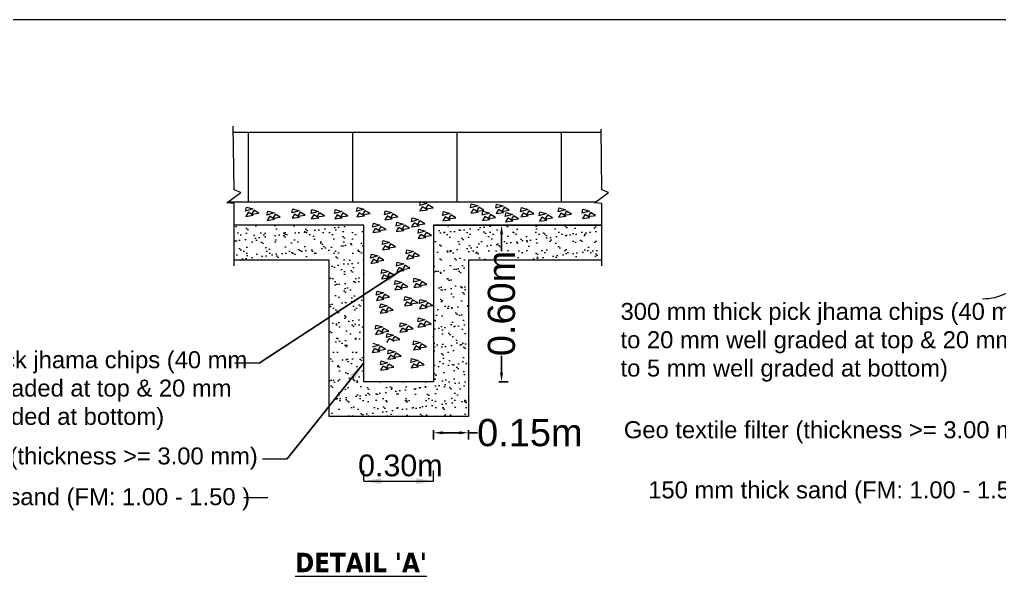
# Model space of a CAD drawing. Header units: inches. Extents: x 15 to 141071, y -30183 to 14738.
# Drawn here: x 69911.9 to 69966, y -8728.7 to -8696.9 of the extents above; entities that cross this region are included whole.
import ezdxf

# ---------------------------------------------------------------- set-up
doc = ezdxf.new("R2010")
doc.units = ezdxf.units.IN
doc.header["$MEASUREMENT"] = 0
doc.header["$PDMODE"] = 3
doc.layers.add('LINE', color=7, linetype='Continuous')
doc.layers.add('Long Section Labels', color=7, linetype='Continuous', lineweight=9)
doc.styles.add('dim', font='isocp.shx')
doc.styles.get("Standard").update_dxf_attribs({"font": 'arial.ttf'})
doc.dimstyles.get("Standard").update_dxf_attribs({"dimtxt": 0.18, "dimasz": 0.18, "dimexe": 0.18, "dimexo": 0.0625, "dimgap": 0.09, "dimtad": 0, "dimtih": 1, "dimtoh": 1, "dimdec": 4, "dimzin": 0, "dimdsep": 46, "dimtxsty": 'Standard', "dimcen": 0.09, "dimadec": 0, "dimazin": 0, "dimtfac": 1, "dimtdec": 4, "dimtofl": 0, "dimtmove": 0, "dimatfit": 3, "dimfxl": 1, "dimtolj": 1, "dimtzin": 0, "dimarcsym": 0})
doc.dimstyles.new('STANDARD$0', dxfattribs={"dimscale": 0, "dimtxt": 8, "dimasz": 8, "dimexe": 4, "dimexo": 0, "dimgap": 2, "dimtad": 1, "dimdec": 0, "dimzin": 0, "dimdsep": 46, "dimtxsty": 'dim', "dimblk": 'DOTSMALL', "dimcen": 1, "dimclrd": 6, "dimclre": 6, "dimclrt": 256, "dimadec": 0, "dimazin": 0, "dimtfac": 1, "dimtdec": 0, "dimtix": 1, "dimtofl": 0, "dimtmove": 1, "dimatfit": 3, "dimldrblk": 'DOTSMALL', "dimfxl": 6, "dimtolj": 1, "dimtzin": 0, "dimarcsym": 0})

# ---------------------------------------------------------------- blocks, each defined once
blk = doc.blocks.new('*D195')
at = {"layer": 'Defpoints', "color": 0, "linetype": 'ByBlock', "ltscale": 0.5, "transparency": 16777216}
for p in [(69934.775, -8716.943), (69936.698, -8718.039), (69934.775, -8719.765)]:
    blk.add_point(p, dxfattribs=at)
at = {"layer": 'LINE', "color": 0, "lineweight": -2, "ltscale": 0.5, "transparency": 16777216}
for p, q in [((69934.775, -8719.615), (69934.775, -8720.129)), ((69935.275, -8719.765), (69936.198, -8719.765)), ((69936.698, -8719.615), (69936.698, -8720.129)), ((69936.698, -8719.765), (69937.198, -8719.765))]:
    blk.add_line(p, q, dxfattribs=at)
at = {"layer": 'LINE', "color": 0, "linetype": 'ByBlock', "ltscale": 0.5, "transparency": 16777216}
for points in [[(69935.275, -8719.682), (69935.275, -8719.848), (69934.775, -8719.765)], [(69936.198, -8719.682), (69936.198, -8719.848), (69936.698, -8719.765)]]:
    blk.add_solid(points, dxfattribs=at)
at = {"layer": 'LINE', "color": 0, "linetype": 'ByBlock', "lineweight": 20, "ltscale": 0.5, "transparency": 16777216, "insert": (69940.089, -8719.765), "char_height": 1, "attachment_point": 5}
blk.add_mtext('\\A1;{\\H1.5x;0.15m}', dxfattribs=at)
blk = doc.blocks.new('*D196')
at = {"layer": 'Defpoints', "color": 0, "linetype": 'ByBlock', "ltscale": 0.5, "transparency": 16777216}
for p in [(69937.535, -8708.303), (69934.775, -8716.943), (69938.528, -8716.943)]:
    blk.add_point(p, dxfattribs=at)
at = {"layer": 'LINE', "color": 0, "lineweight": -2, "ltscale": 0.5, "transparency": 16777216}
for p, q in [((69938.378, -8708.303), (69938.892, -8708.303)), ((69938.528, -8708.803), (69938.528, -8709.732)), ((69938.528, -8716.443), (69938.528, -8715.514)), ((69938.378, -8716.943), (69938.892, -8716.943))]:
    blk.add_line(p, q, dxfattribs=at)
at = {"layer": 'LINE', "color": 0, "linetype": 'ByBlock', "ltscale": 0.5, "transparency": 16777216}
for points in [[(69938.444, -8708.803), (69938.611, -8708.803), (69938.528, -8708.303)], [(69938.444, -8716.443), (69938.611, -8716.443), (69938.528, -8716.943)]]:
    blk.add_solid(points, dxfattribs=at)
at = {"layer": 'LINE', "color": 0, "linetype": 'ByBlock', "lineweight": 20, "ltscale": 0.5, "transparency": 16777216, "insert": (69938.528, -8712.623), "char_height": 1, "attachment_point": 5, "rotation": 90}
blk.add_mtext('\\A1;{\\H1.5x;0.60m}', dxfattribs=at)

msp = doc.modelspace()

# ---------------------------------------------------------------- hatches: boundary and pattern name
at = {"linetype": 'Continuous', "lineweight": 20, "ltscale": 0.5}
h = msp.add_hatch(dxfattribs=at)
h.set_pattern_fill('AR-SAND', color=0, scale=0.016, style=0)
h.set_pattern_definition([(37.5, (67612.62504, -7873.8699), (-0.0256005, 0.78306118), [0, -0.617728, 0, -0.69088, 0, -0.6604]), (7.5, (67612.625, -7873.8699), (0.71923725, 1.14692016), [0, -0.333248, 0, -0.556768, 0, -0.21336]), (327.5, (67612.1252, -7873.8699), (1.2655878, 0.0022995), [0, -0.2032, 0, -0.73152, 0, -0.95504]), (317.5, (67612.1252, -7873.8699), (1.22169032, 0.3566869), [0, -0.1016, 0, -0.479552, 0, -0.54864])])
h.paths.add_polyline_path([(69929.014519, -8718.862802), (69936.694519, -8718.862802), (69936.694519, -8710.222802), (69944.062283, -8710.222802), (69944.063076, -8708.302802), (69934.774519, -8708.302802), (69934.774519, -8716.942802), (69930.934519, -8716.942802), (69930.934519, -8708.302802), (69923.76189, -8708.302802), (69923.761097, -8710.222802), (69929.014519, -8710.222802)])

# ---------------------------------------------------------------- linework, layer by layer
at = {"color": 0, "linetype": 'Continuous', "lineweight": 20, "ltscale": 0.5}
for p, q in [((69944.020094, -8703.182802), (69923.718908, -8703.182802)), ((69924.552081, -8707.022802), (69924.552081, -8703.182802)), ((69930.312081, -8707.022802), (69930.312081, -8703.182802)), ((69936.072081, -8707.022802), (69936.072081, -8703.182802)), ((69941.832081, -8707.022802), (69941.832081, -8703.182802)), ((69943.713082, -8707.022802), (69923.411897, -8707.022802)), ((69934.010873, -8707.218103), (69934.055534, -8706.997053)), ((69934.412192, -8707.099235), (69934.010873, -8707.218103)), ((69934.055534, -8706.997053), (69934.412192, -8707.099235)), ((69924.401453, -8707.521183), (69924.446114, -8707.300133)), ((69924.802771, -8707.402315), (69924.401453, -8707.521183)), ((69924.544894, -8707.597149), (69924.415672, -8707.813428)), ((69924.446114, -8707.300133), (69924.802771, -8707.402315)), ((69924.826744, -8707.754471), (69924.549772, -8707.588985)), ((69924.857264, -8707.482197), (69924.728042, -8707.698476)), ((69924.728042, -8707.698476), (69925.139114, -8707.639519)), ((69925.139114, -8707.639519), (69924.862142, -8707.474033)), ((69925.579069, -8707.740593), (69925.623729, -8707.519543)), ((69925.980387, -8707.621725), (69925.579069, -8707.740593)), ((69925.623729, -8707.519543), (69925.980387, -8707.621725)), ((69926.956277, -8707.620913), (69927.000937, -8707.399863)), ((69927.357595, -8707.502045), (69926.956277, -8707.620913)), ((69927.000937, -8707.399863), (69927.357595, -8707.502045)), ((69927.412088, -8707.581927), (69927.282865, -8707.798206)), ((69927.693938, -8707.739249), (69927.416966, -8707.573763)), ((69928.014137, -8707.660803), (69928.058797, -8707.439753)), ((69928.415455, -8707.541935), (69928.014137, -8707.660803)), ((69928.058797, -8707.439753), (69928.415455, -8707.541935)), ((69928.469948, -8707.621818), (69928.340726, -8707.838096)), ((69928.751798, -8707.779139), (69928.474826, -8707.613654)), ((69929.311508, -8707.660803), (69929.356168, -8707.439753)), ((69929.712826, -8707.541935), (69929.311508, -8707.660803)), ((69929.356168, -8707.439753), (69929.712826, -8707.541935)), ((69929.767319, -8707.621818), (69929.638097, -8707.838096)), ((69930.049169, -8707.779139), (69929.772197, -8707.613654)), ((69930.529042, -8707.541133), (69930.573703, -8707.320082)), ((69930.93036, -8707.422264), (69930.529042, -8707.541133)), ((69930.672483, -8707.617099), (69930.543261, -8707.833378)), ((69930.573703, -8707.320082), (69930.93036, -8707.422264)), ((69930.954333, -8707.774421), (69930.677361, -8707.608935)), ((69930.984853, -8707.502147), (69930.855631, -8707.718425)), ((69931.266703, -8707.659469), (69930.989731, -8707.493983)), ((69932.067676, -8707.71901), (69932.112337, -8707.497959)), ((69932.468994, -8707.600141), (69932.067676, -8707.71901)), ((69932.112337, -8707.497959), (69932.468994, -8707.600141)), ((69934.154315, -8707.294069), (69934.025092, -8707.510348)), ((69934.025092, -8707.510348), (69934.436165, -8707.451391)), ((69934.436165, -8707.451391), (69934.159192, -8707.285905)), ((69934.466684, -8707.179117), (69934.337462, -8707.395396)), ((69934.337462, -8707.395396), (69934.748535, -8707.336439)), ((69934.748535, -8707.336439), (69934.471562, -8707.170953)), ((69935.271351, -8707.769192), (69935.316012, -8707.548141)), ((69935.672669, -8707.650323), (69935.271351, -8707.769192)), ((69935.316012, -8707.548141), (69935.672669, -8707.650323)), ((69936.812946, -8707.34657), (69936.857607, -8707.125519)), ((69937.214265, -8707.227702), (69936.812946, -8707.34657)), ((69936.956388, -8707.422536), (69936.827165, -8707.638815)), ((69936.827165, -8707.638815), (69937.238238, -8707.579858)), ((69936.857607, -8707.125519), (69937.214265, -8707.227702)), ((69937.238238, -8707.579858), (69936.961265, -8707.414372)), ((69937.268758, -8707.307584), (69937.139535, -8707.523863)), ((69937.139535, -8707.523863), (69937.550608, -8707.464906)), ((69937.550608, -8707.464906), (69937.273635, -8707.29942)), ((69937.455254, -8707.747738), (69937.499914, -8707.526688)), ((69937.856572, -8707.62887), (69937.455254, -8707.747738)), ((69937.499914, -8707.526688), (69937.856572, -8707.62887)), ((69938.212243, -8707.358025), (69938.256904, -8707.136974)), ((69938.613562, -8707.239156), (69938.212243, -8707.358025)), ((69938.355684, -8707.433991), (69938.226462, -8707.650269)), ((69938.226462, -8707.650269), (69938.637534, -8707.591313)), ((69938.256904, -8707.136974), (69938.613562, -8707.239156)), ((69938.637534, -8707.591313), (69938.360562, -8707.425827)), ((69938.668054, -8707.319039), (69938.538832, -8707.535317)), ((69938.538832, -8707.535317), (69938.949904, -8707.476361)), ((69938.949904, -8707.476361), (69938.672932, -8707.310875)), ((69938.728365, -8707.827968), (69938.773025, -8707.606918)), ((69938.773025, -8707.606918), (69939.129683, -8707.7091)), ((69939.577133, -8707.552886), (69939.621794, -8707.331836)), ((69939.978452, -8707.434018), (69939.577133, -8707.552886)), ((69939.720574, -8707.628852), (69939.591352, -8707.845131)), ((69939.621794, -8707.331836), (69939.978452, -8707.434018)), ((69940.002424, -8707.786174), (69939.725452, -8707.620688)), ((69940.032944, -8707.5139), (69939.903722, -8707.730179)), ((69940.314794, -8707.671222), (69940.037822, -8707.505736)), ((69940.597914, -8707.782121), (69940.642575, -8707.561071)), ((69940.642575, -8707.561071), (69940.999233, -8707.663253)), ((69941.653123, -8707.564341), (69941.697784, -8707.34329)), ((69942.054442, -8707.445472), (69941.653123, -8707.564341)), ((69941.796564, -8707.640307), (69941.667342, -8707.856586)), ((69941.697784, -8707.34329), (69942.054442, -8707.445472)), ((69942.078414, -8707.797629), (69941.801442, -8707.632143)), ((69942.108934, -8707.525355), (69941.979712, -8707.741633)), ((69942.390784, -8707.682677), (69942.113812, -8707.517191)), ((69942.972124, -8707.64458), (69943.016784, -8707.42353)), ((69943.373442, -8707.525712), (69942.972124, -8707.64458)), ((69943.016784, -8707.42353), (69943.373442, -8707.525712)), ((69943.427935, -8707.605594), (69943.298712, -8707.821873)), ((69924.415672, -8707.813428), (69924.826744, -8707.754471)), ((69925.72251, -8707.816559), (69925.593287, -8708.032838)), ((69925.593287, -8708.032838), (69926.00436, -8707.973881)), ((69926.00436, -8707.973881), (69925.727388, -8707.808395)), ((69926.03488, -8707.701607), (69925.905657, -8707.917886)), ((69925.905657, -8707.917886), (69926.31673, -8707.858929)), ((69926.31673, -8707.858929), (69926.039758, -8707.693443)), ((69927.099718, -8707.69688), (69926.970495, -8707.913158)), ((69926.970495, -8707.913158), (69927.381568, -8707.854201)), ((69927.381568, -8707.854201), (69927.104596, -8707.688715)), ((69927.282865, -8707.798206), (69927.693938, -8707.739249)), ((69928.157578, -8707.73677), (69928.028356, -8707.953048)), ((69928.028356, -8707.953048), (69928.439428, -8707.894091)), ((69928.439428, -8707.894091), (69928.162456, -8707.728606)), ((69928.340726, -8707.838096), (69928.751798, -8707.779139)), ((69929.454949, -8707.73677), (69929.325727, -8707.953048)), ((69929.325727, -8707.953048), (69929.736799, -8707.894091)), ((69929.736799, -8707.894091), (69929.459827, -8707.728606)), ((69929.638097, -8707.838096), (69930.049169, -8707.779139)), ((69930.543261, -8707.833378), (69930.954333, -8707.774421)), ((69930.855631, -8707.718425), (69931.266703, -8707.659469)), ((69931.412579, -8708.41348), (69931.45724, -8708.192429)), ((69931.45724, -8708.192429), (69931.813898, -8708.294612)), ((69932.211117, -8707.794976), (69932.081895, -8708.011254)), ((69932.081895, -8708.011254), (69932.492967, -8707.952298)), ((69932.492967, -8707.952298), (69932.215995, -8707.786812)), ((69932.523487, -8707.680024), (69932.394265, -8707.896302)), ((69932.394265, -8707.896302), (69932.805337, -8707.837346)), ((69932.805337, -8707.837346), (69932.528365, -8707.67186)), ((69932.702504, -8708.353418), (69932.747165, -8708.132368)), ((69932.747165, -8708.132368), (69933.103823, -8708.23455)), ((69933.547979, -8708.10681), (69933.592639, -8707.88576)), ((69933.949297, -8707.987942), (69933.547979, -8708.10681)), ((69933.69142, -8708.182776), (69933.562198, -8708.399055)), ((69933.592639, -8707.88576), (69933.949297, -8707.987942)), ((69933.97327, -8708.340098), (69933.696298, -8708.174612)), ((69934.00379, -8708.067824), (69933.874568, -8708.284103)), ((69934.28564, -8708.225146), (69934.008668, -8708.05966)), ((69935.414792, -8707.845158), (69935.28557, -8708.061437)), ((69935.28557, -8708.061437), (69935.696642, -8708.00248)), ((69935.696642, -8708.00248), (69935.41967, -8707.836994)), ((69935.727162, -8707.730206), (69935.59794, -8707.946484)), ((69935.59794, -8707.946484), (69936.009012, -8707.887528)), ((69936.009012, -8707.887528), (69935.73204, -8707.722042)), ((69937.598695, -8707.823705), (69937.469473, -8708.039983)), ((69937.469473, -8708.039983), (69937.880545, -8707.981026)), ((69937.880545, -8707.981026), (69937.603573, -8707.815541)), ((69937.911065, -8707.708752), (69937.781843, -8707.925031)), ((69937.781843, -8707.925031), (69938.192915, -8707.866074)), ((69938.192915, -8707.866074), (69937.915943, -8707.700588)), ((69939.129683, -8707.7091), (69938.728365, -8707.827968)), ((69938.871806, -8707.903934), (69938.742584, -8708.120213)), ((69938.742584, -8708.120213), (69939.153656, -8708.061256)), ((69939.153656, -8708.061256), (69938.876684, -8707.89577)), ((69939.184176, -8707.788982), (69939.054953, -8708.005261)), ((69939.054953, -8708.005261), (69939.466026, -8707.946304)), ((69939.466026, -8707.946304), (69939.189054, -8707.780818)), ((69939.591352, -8707.845131), (69940.002424, -8707.786174)), ((69939.903722, -8707.730179), (69940.314794, -8707.671222)), ((69940.999233, -8707.663253), (69940.597914, -8707.782121)), ((69940.741355, -8707.858087), (69940.612133, -8708.074366)), ((69940.612133, -8708.074366), (69941.023206, -8708.015409)), ((69941.023206, -8708.015409), (69940.746233, -8707.849923)), ((69941.053725, -8707.743135), (69940.924503, -8707.959414)), ((69940.924503, -8707.959414), (69941.335576, -8707.900457)), ((69941.335576, -8707.900457), (69941.058603, -8707.734971)), ((69941.667342, -8707.856586), (69942.078414, -8707.797629)), ((69941.979712, -8707.741633), (69942.390784, -8707.682677)), ((69943.115565, -8707.720546), (69942.986342, -8707.936825)), ((69942.986342, -8707.936825), (69943.397415, -8707.877868)), ((69943.397415, -8707.877868), (69943.120443, -8707.712382)), ((69943.298712, -8707.821873), (69943.709785, -8707.762916)), ((69930.934519, -8708.302802), (69923.76189, -8708.302802)), ((69930.934519, -8716.942802), (69930.934519, -8708.302802)), ((69931.813898, -8708.294612), (69931.412579, -8708.41348)), ((69931.55602, -8708.489446), (69931.426798, -8708.705725)), ((69931.426798, -8708.705725), (69931.83787, -8708.646768)), ((69931.83787, -8708.646768), (69931.560898, -8708.481282)), ((69931.86839, -8708.374494), (69931.739168, -8708.590773)), ((69931.739168, -8708.590773), (69932.15024, -8708.531816)), ((69932.15024, -8708.531816), (69931.873268, -8708.36633)), ((69933.103823, -8708.23455), (69932.702504, -8708.353418)), ((69932.845945, -8708.429385), (69932.716723, -8708.645663)), ((69932.716723, -8708.645663), (69933.127795, -8708.586706)), ((69933.127795, -8708.586706), (69932.850823, -8708.421221)), ((69933.158315, -8708.314433), (69933.029093, -8708.530711)), ((69933.029093, -8708.530711), (69933.440165, -8708.471754)), ((69933.440165, -8708.471754), (69933.163193, -8708.306269)), ((69933.562198, -8708.399055), (69933.97327, -8708.340098)), ((69933.874568, -8708.284103), (69934.28564, -8708.225146)), ((69933.917766, -8708.744132), (69933.962427, -8708.523082)), ((69934.319085, -8708.625264), (69933.917766, -8708.744132)), ((69933.962427, -8708.523082), (69934.319085, -8708.625264)), ((69934.373578, -8708.705146), (69934.244355, -8708.921425)), ((69934.655428, -8708.862468), (69934.378455, -8708.696982)), ((69934.774519, -8708.302802), (69934.774519, -8716.942802)), ((69934.774519, -8708.302802), (69944.063076, -8708.302802)), ((69944.063076, -8708.302802), (69934.774519, -8708.302802)), ((69931.940708, -8709.368475), (69931.985368, -8709.147424)), ((69932.342026, -8709.249606), (69931.940708, -8709.368475)), ((69931.985368, -8709.147424), (69932.342026, -8709.249606)), ((69934.061208, -8708.820098), (69933.931985, -8709.036377)), ((69933.931985, -8709.036377), (69934.343058, -8708.97742)), ((69934.343058, -8708.97742), (69934.066085, -8708.811934)), ((69934.244355, -8708.921425), (69934.655428, -8708.862468)), ((69932.084149, -8709.444441), (69931.954927, -8709.660719)), ((69931.954927, -8709.660719), (69932.365999, -8709.601763)), ((69932.365999, -8709.601763), (69932.089027, -8709.436277)), ((69932.396519, -8709.329489), (69932.267296, -8709.545767)), ((69932.267296, -8709.545767), (69932.678369, -8709.486811)), ((69932.678369, -8709.486811), (69932.401397, -8709.321325)), ((69933.261165, -8709.875997), (69933.305825, -8709.654946)), ((69933.662483, -8709.757128), (69933.261165, -8709.875997)), ((69933.305825, -8709.654946), (69933.662483, -8709.757128)), ((69929.014519, -8710.222802), (69923.761097, -8710.222802)), ((69929.014519, -8718.862802), (69929.014519, -8710.222802)), ((69929.014519, -8718.862802), (69929.014519, -8710.222802)), ((69931.296782, -8710.116322), (69931.341443, -8709.895272)), ((69931.698101, -8709.997454), (69931.296782, -8710.116322)), ((69931.440224, -8710.192289), (69931.311001, -8710.408567)), ((69931.311001, -8710.408567), (69931.722074, -8710.34961)), ((69931.341443, -8709.895272), (69931.698101, -8709.997454)), ((69931.722074, -8710.34961), (69931.445101, -8710.184125)), ((69931.752593, -8710.077336), (69931.623371, -8710.293615)), ((69931.623371, -8710.293615), (69932.034444, -8710.234658)), ((69932.034444, -8710.234658), (69931.757471, -8710.069172)), ((69932.727898, -8710.561161), (69932.772558, -8710.340111)), ((69932.772558, -8710.340111), (69933.129216, -8710.442293)), ((69933.404606, -8709.951963), (69933.275383, -8710.168241)), ((69933.275383, -8710.168241), (69933.686456, -8710.109285)), ((69933.686456, -8710.109285), (69933.409484, -8709.943799)), ((69933.716976, -8709.837011), (69933.587753, -8710.053289)), ((69933.587753, -8710.053289), (69933.998826, -8709.994333)), ((69933.998826, -8709.994333), (69933.721854, -8709.828847)), ((69936.694519, -8710.222802), (69936.694519, -8718.862802)), ((69944.062283, -8710.222802), (69936.694519, -8710.222802)), ((69931.88992, -8710.967184), (69931.934581, -8710.746133)), ((69932.291239, -8710.848315), (69931.88992, -8710.967184)), ((69931.934581, -8710.746133), (69932.291239, -8710.848315)), ((69933.129216, -8710.442293), (69932.727898, -8710.561161)), ((69932.871339, -8710.637128), (69932.742117, -8710.853406)), ((69932.742117, -8710.853406), (69933.153189, -8710.794449)), ((69933.153189, -8710.794449), (69932.876217, -8710.628964)), ((69933.183709, -8710.522175), (69933.054486, -8710.738454)), ((69933.054486, -8710.738454), (69933.465559, -8710.679497)), ((69933.465559, -8710.679497), (69933.188587, -8710.514011)), ((69932.033362, -8711.04315), (69931.904139, -8711.259428)), ((69931.904139, -8711.259428), (69932.315212, -8711.200472)), ((69932.315212, -8711.200472), (69932.038239, -8711.034986)), ((69932.345731, -8710.928198), (69932.216509, -8711.144476)), ((69932.216509, -8711.144476), (69932.627582, -8711.08552)), ((69932.627582, -8711.08552), (69932.350609, -8710.920034)), ((69932.620127, -8711.577987), (69932.664788, -8711.356937)), ((69932.664788, -8711.356937), (69933.021446, -8711.459119)), ((69933.66745, -8711.449331), (69933.71211, -8711.22828)), ((69934.068768, -8711.330463), (69933.66745, -8711.449331)), ((69933.71211, -8711.22828), (69934.068768, -8711.330463)), ((69934.123261, -8711.410345), (69933.994038, -8711.626624)), ((69934.405111, -8711.567667), (69934.128139, -8711.402181)), ((69936.694519, -8711.409427), (69936.694519, -8718.862802)), ((69931.610604, -8712.15987), (69931.655264, -8711.93882)), ((69931.655264, -8711.93882), (69932.011922, -8712.041002)), ((69933.021446, -8711.459119), (69932.620127, -8711.577987)), ((69932.763568, -8711.653954), (69932.634346, -8711.870232)), ((69932.634346, -8711.870232), (69933.045418, -8711.811276)), ((69933.045418, -8711.811276), (69932.768446, -8711.64579)), ((69933.075938, -8711.539002), (69932.946716, -8711.75528)), ((69932.946716, -8711.75528), (69933.357788, -8711.696323)), ((69933.357788, -8711.696323), (69933.080816, -8711.530838)), ((69933.810891, -8711.525297), (69933.681669, -8711.741576)), ((69933.681669, -8711.741576), (69934.092741, -8711.682619)), ((69934.092741, -8711.682619), (69933.815769, -8711.517133)), ((69933.994038, -8711.626624), (69934.405111, -8711.567667)), ((69932.011922, -8712.041002), (69931.610604, -8712.15987)), ((69931.754045, -8712.235837), (69931.624822, -8712.452115)), ((69931.624822, -8712.452115), (69932.035895, -8712.393158)), ((69932.035895, -8712.393158), (69931.758923, -8712.227673)), ((69932.066415, -8712.120885), (69931.937192, -8712.337163)), ((69931.937192, -8712.337163), (69932.348265, -8712.278206)), ((69932.348265, -8712.278206), (69932.071293, -8712.112721)), ((69933.15959, -8712.464387), (69933.204251, -8712.243337)), ((69933.560908, -8712.345519), (69933.15959, -8712.464387)), ((69933.204251, -8712.243337), (69933.560908, -8712.345519)), ((69933.615401, -8712.425401), (69933.486179, -8712.64168)), ((69933.897251, -8712.582723), (69933.620279, -8712.417237)), ((69933.98786, -8712.620997), (69934.032521, -8712.399947)), ((69934.389178, -8712.502129), (69933.98786, -8712.620997)), ((69934.032521, -8712.399947), (69934.389178, -8712.502129)), ((69931.813739, -8712.870404), (69931.8584, -8712.649353)), ((69932.215058, -8712.751535), (69931.813739, -8712.870404)), ((69931.957181, -8712.94637), (69931.827958, -8713.162648)), ((69931.8584, -8712.649353), (69932.215058, -8712.751535)), ((69932.239031, -8713.103692), (69931.962058, -8712.938206)), ((69932.26955, -8712.831418), (69932.140328, -8713.047696)), ((69932.140328, -8713.047696), (69932.551401, -8712.98874)), ((69932.551401, -8712.98874), (69932.274428, -8712.823254)), ((69933.303031, -8712.540354), (69933.173809, -8712.756632)), ((69933.173809, -8712.756632), (69933.584881, -8712.697675)), ((69933.584881, -8712.697675), (69933.307909, -8712.53219)), ((69933.486179, -8712.64168), (69933.897251, -8712.582723)), ((69934.131301, -8712.696964), (69934.002079, -8712.913242)), ((69934.002079, -8712.913242), (69934.413151, -8712.854286)), ((69934.413151, -8712.854286), (69934.136179, -8712.6888)), ((69934.443671, -8712.582012), (69934.314449, -8712.79829)), ((69934.314449, -8712.79829), (69934.725521, -8712.739333)), ((69934.725521, -8712.739333), (69934.448549, -8712.573848)), ((69931.827958, -8713.162648), (69932.239031, -8713.103692)), ((69933.898958, -8713.642455), (69933.943618, -8713.421405)), ((69934.300276, -8713.523587), (69933.898958, -8713.642455)), ((69933.943618, -8713.421405), (69934.300276, -8713.523587)), ((69934.636619, -8713.760791), (69934.359647, -8713.595305)), ((69931.559816, -8714.037715), (69931.604477, -8713.816665)), ((69931.961135, -8713.918847), (69931.559816, -8714.037715)), ((69931.703257, -8714.113682), (69931.574035, -8714.32996)), ((69931.604477, -8713.816665), (69931.961135, -8713.918847)), ((69931.985108, -8714.271003), (69931.708135, -8714.105518)), ((69932.015627, -8713.99873), (69931.886405, -8714.215008)), ((69932.297477, -8714.156051), (69932.020505, -8713.990566)), ((69932.905653, -8713.910835), (69932.950314, -8713.689784)), ((69933.306972, -8713.791966), (69932.905653, -8713.910835)), ((69933.049095, -8713.986801), (69932.919872, -8714.203079)), ((69932.950314, -8713.689784), (69933.306972, -8713.791966)), ((69933.330945, -8714.144123), (69933.053972, -8713.978637)), ((69933.361464, -8713.871849), (69933.232242, -8714.088127)), ((69933.232242, -8714.088127), (69933.643315, -8714.029171)), ((69933.643315, -8714.029171), (69933.366342, -8713.863685)), ((69934.042399, -8713.718421), (69933.913177, -8713.9347)), ((69933.913177, -8713.9347), (69934.324249, -8713.875743)), ((69934.324249, -8713.875743), (69934.047277, -8713.710257)), ((69934.354769, -8713.603469), (69934.225547, -8713.819748)), ((69934.225547, -8713.819748), (69934.636619, -8713.760791)), ((69931.574035, -8714.32996), (69931.985108, -8714.271003)), ((69931.886405, -8714.215008), (69932.297477, -8714.156051)), ((69932.169251, -8714.494494), (69932.213911, -8714.273443)), ((69932.570569, -8714.375625), (69932.169251, -8714.494494)), ((69932.312692, -8714.57046), (69932.183469, -8714.786738)), ((69932.213911, -8714.273443), (69932.570569, -8714.375625)), ((69932.594542, -8714.727782), (69932.31757, -8714.562296)), ((69932.625062, -8714.455508), (69932.495839, -8714.671786)), ((69932.495839, -8714.671786), (69932.906912, -8714.61283)), ((69932.906912, -8714.61283), (69932.62994, -8714.447344)), ((69932.919872, -8714.203079), (69933.330945, -8714.144123)), ((69933.645174, -8714.89857), (69933.689835, -8714.677519)), ((69933.689835, -8714.677519), (69934.046493, -8714.779701)), ((69931.781562, -8714.917475), (69931.380244, -8715.036344)), ((69931.523685, -8715.11231), (69931.394463, -8715.328588)), ((69931.424905, -8714.815293), (69931.781562, -8714.917475)), ((69931.805535, -8715.269632), (69931.528563, -8715.104146)), ((69931.836055, -8714.997358), (69931.706833, -8715.213636)), ((69931.706833, -8715.213636), (69932.117905, -8715.15468)), ((69932.117905, -8715.15468), (69931.840933, -8714.989194)), ((69932.245432, -8715.408038), (69932.290092, -8715.186988)), ((69932.290092, -8715.186988), (69932.64675, -8715.28917)), ((69934.046493, -8714.779701), (69933.645174, -8714.89857)), ((69933.788615, -8714.974536), (69933.659393, -8715.190815)), ((69933.659393, -8715.190815), (69934.070466, -8715.131858)), ((69934.070466, -8715.131858), (69933.793493, -8714.966372)), ((69934.100985, -8714.859584), (69933.971763, -8715.075863)), ((69933.971763, -8715.075863), (69934.382836, -8715.016906)), ((69934.382836, -8715.016906), (69934.105863, -8714.85142)), ((69931.394463, -8715.328588), (69931.805535, -8715.269632)), ((69932.64675, -8715.28917), (69932.245432, -8715.408038)), ((69932.388873, -8715.484005), (69932.25965, -8715.700283)), ((69932.25965, -8715.700283), (69932.670723, -8715.641326)), ((69932.670723, -8715.641326), (69932.393751, -8715.475841)), ((69932.701243, -8715.369052), (69932.57202, -8715.585331)), ((69932.57202, -8715.585331), (69932.983093, -8715.526374)), ((69932.983093, -8715.526374), (69932.706121, -8715.360888)), ((69933.515088, -8715.890192), (69933.559748, -8715.669141)), ((69933.559748, -8715.669141), (69933.916406, -8715.771323)), ((69925.141769, -8715.913227), (69923.805607, -8715.913227)), ((69931.839133, -8716.017072), (69931.883794, -8715.796022)), ((69932.240452, -8715.898204), (69931.839133, -8716.017072)), ((69931.982574, -8716.093038), (69931.853352, -8716.309317)), ((69931.853352, -8716.309317), (69932.264424, -8716.25036)), ((69931.883794, -8715.796022), (69932.240452, -8715.898204)), ((69932.264424, -8716.25036), (69931.987452, -8716.084874)), ((69932.294944, -8715.978086), (69932.165722, -8716.194365)), ((69932.165722, -8716.194365), (69932.576794, -8716.135408)), ((69932.576794, -8716.135408), (69932.299822, -8715.969922)), ((69933.916406, -8715.771323), (69933.515088, -8715.890192)), ((69933.658529, -8715.966158), (69933.529307, -8716.182436)), ((69933.529307, -8716.182436), (69933.940379, -8716.12348)), ((69933.940379, -8716.12348), (69933.663407, -8715.957994)), ((69933.970899, -8715.851206), (69933.841677, -8716.067484)), ((69933.841677, -8716.067484), (69934.252749, -8716.008528)), ((69934.252749, -8716.008528), (69933.975777, -8715.843042)), ((69934.774519, -8716.942802), (69930.934519, -8716.942802)), ((69936.694519, -8718.862802), (69929.014519, -8718.862802)), ((69936.694519, -8718.862802), (69929.014519, -8718.862802)), ((69936.694519, -8718.862802), (69934.774519, -8718.862802)), ((69926.677761, -8721.226617), (69925.341599, -8721.226617)), ((69930.934519, -8722.437473), (69930.934519, -8721.855073)), ((69925.636407, -8723.357795), (69924.300245, -8723.357795))]:
    msp.add_line(p, q, dxfattribs=at)
msp.add_lwpolyline([(69923.760961, -8710.552262), (69923.762383, -8707.110098), (69923.362596, -8707.058577), (69924.130212, -8706.501556), (69923.762593, -8706.345074), (69923.713948, -8702.823751)], dxfattribs=at)
msp.add_arc((69965.10192, -8709.455823), 2.903118, 269.5289782, 16.5400104, dxfattribs=at)
msp.add_solid([(69931.894519, -8722.277473), (69931.894519, -8722.597473), (69930.934519, -8722.437473)], dxfattribs=at)
at = {"layer": 'LINE', "color": 0, "lineweight": 20, "ltscale": 0.5}
msp.add_line((69943.709785, -8707.762916), (69943.432813, -8707.59743), dxfattribs=at)
at = {"layer": 'LINE', "color": 0, "linetype": 'ByBlock', "lineweight": 20, "ltscale": 0.5}
for p, q in [((69934.774519, -8722.437473), (69934.774519, -8721.855073)), ((69930.934519, -8722.437473), (69934.774519, -8722.437473))]:
    msp.add_line(p, q, dxfattribs=at)
at = {"layer": 'LINE', "color": 7, "lineweight": 20, "ltscale": 0.5}
msp.add_lwpolyline([(69944.062147, -8710.552262), (69944.063568, -8707.110098), (69943.663781, -8707.058577), (69944.431397, -8706.501556), (69944.063778, -8706.345074), (69944.017631, -8703.004515)], dxfattribs=at)
at = {"layer": 'LINE', "color": 0, "linetype": 'ByBlock', "lineweight": 20, "ltscale": 0.5}
msp.add_solid([(69933.814519, -8722.277473), (69933.814519, -8722.597473), (69934.774519, -8722.437473)], dxfattribs=at)
at = {"layer": 'Long Section Labels'}
msp.add_lwpolyline([(69816.861532, -8696.944158), (70010.409919, -8696.944158), (70010.409919, -8833.802223), (69816.861532, -8833.802223)], close=True, dxfattribs=at)

# ---------------------------------------------------------------- texts
at = {"color": 0, "linetype": 'Continuous', "lineweight": 20, "ltscale": 0.5, "char_height": 0.9384, "attachment_point": 1}
for s, insert in [('300 mm thick pick jhama chips (40 mm\\Pto 20 mm well graded at top & 20 mm \\Pto 5 mm well graded at bottom) ', (69945.094474, -8712.592929)), ('300 mm thick pick jhama chips (40 mm\\Pto 20 mm well graded at top & 20 mm \\Pto 5 mm well graded at bottom) ', (69901.837741, -8715.261427)), ('Geo textile filter (thickness >= 3.00 mm)', (69945.276599, -8719.12793)), ('Geo textile filter (thickness >= 3.00 mm)', (69901.906207, -8720.573958)), ('150 mm thick sand (FM: 1.00 - 1.50 )', (69903.157676, -8722.824442)), ('150 mm thick sand (FM: 1.00 - 1.50 )', (69946.621204, -8722.448762))]:
    msp.add_mtext(s, dxfattribs=dict(at, insert=insert))
at = {"color": 0, "linetype": 'Continuous', "lineweight": 20, "ltscale": 0.5, "insert": (69930.769845, -8726.38837), "char_height": 1.08, "width": 20.23517161, "attachment_point": 2}
msp.add_mtext("{\\fTahoma|b1|i0|c0|p34;\\LDETAIL 'A'}", dxfattribs=at)
at = {"layer": 'LINE', "color": 0, "linetype": 'ByBlock', "lineweight": 20, "ltscale": 0.5, "insert": (69932.939928, -8721.574608), "char_height": 1.2, "attachment_point": 5}
msp.add_mtext('\\A1;0.30m', dxfattribs=at)

# ---------------------------------------------------------------- dimensions: what is measured, and where the dimension line sits
at = {"layer": 'LINE', "color": 0, "linetype": 'ByBlock', "lineweight": 20, "ltscale": 0.5}
dim = msp.add_linear_dim(base=(69938.527652, -8716.942802), p1=(69937.535093, -8708.302802), p2=(69934.774519, -8716.942802), angle=90, text='{\\H1.5x;0.60m}', dimstyle='STANDARD$0', override={"dimscale": 1, "dimtxt": 1, "dimasz": 0.5, "dimexe": 0.364, "dimexo": 0.219, "dimgap": 0.09, "dimtad": 0, "dimdec": 2, "dimpost": 'm', "dimtxsty": 'Standard', "dimcen": 0.09, "dimclrd": 0, "dimclre": 0, "dimclrt": 0, "dimtix": 0, "dimtmove": 0, "dimfxl": 0.15, "dimfxlon": 1}, dxfattribs=at)
dim.commit()
dim.dimension.update_dxf_attribs({"geometry": '*D196', "text_midpoint": (69938.527652, -8712.622802)})
dim = msp.add_linear_dim(base=(69934.774519, -8719.764993), p1=(69936.69787, -8718.03921), p2=(69934.774519, -8716.942802), text='{\\H1.5x;0.15m}', dimstyle='STANDARD$0', override={"dimscale": 1, "dimtxt": 1, "dimasz": 0.5, "dimexe": 0.364, "dimexo": 0.219, "dimgap": 0.09, "dimtad": 0, "dimdec": 2, "dimpost": 'm', "dimtxsty": 'Standard', "dimcen": 0.09, "dimclrd": 0, "dimclre": 0, "dimclrt": 0, "dimtix": 0, "dimtmove": 0, "dimfxl": 0.15, "dimfxlon": 1}, dxfattribs=at)
dim.commit()
dim.dimension.update_dxf_attribs({"geometry": '*D195', "text_midpoint": (69940.088859, -8719.764993), "dimtype": 160})

# ---------------------------------------------------------------- leaders
at = {"color": 0, "linetype": 'Continuous', "lineweight": 20, "ltscale": 0.5}
for points in [[(69933.054486, -8710.738454), (69925.141769, -8715.913227)], [(69930.934519, -8715.906071), (69926.677761, -8721.226617)]]:
    msp.add_leader(points, dimstyle='Standard', override={"dimtxt": 850, "dimasz": 1, "dimdec": 2, "dimlfac": 0.001, "dimpost": 'm', "dimfxl": 0.15, "dimfxlon": 1}, dxfattribs=at)

doc.saveas('drawing.dxf')
